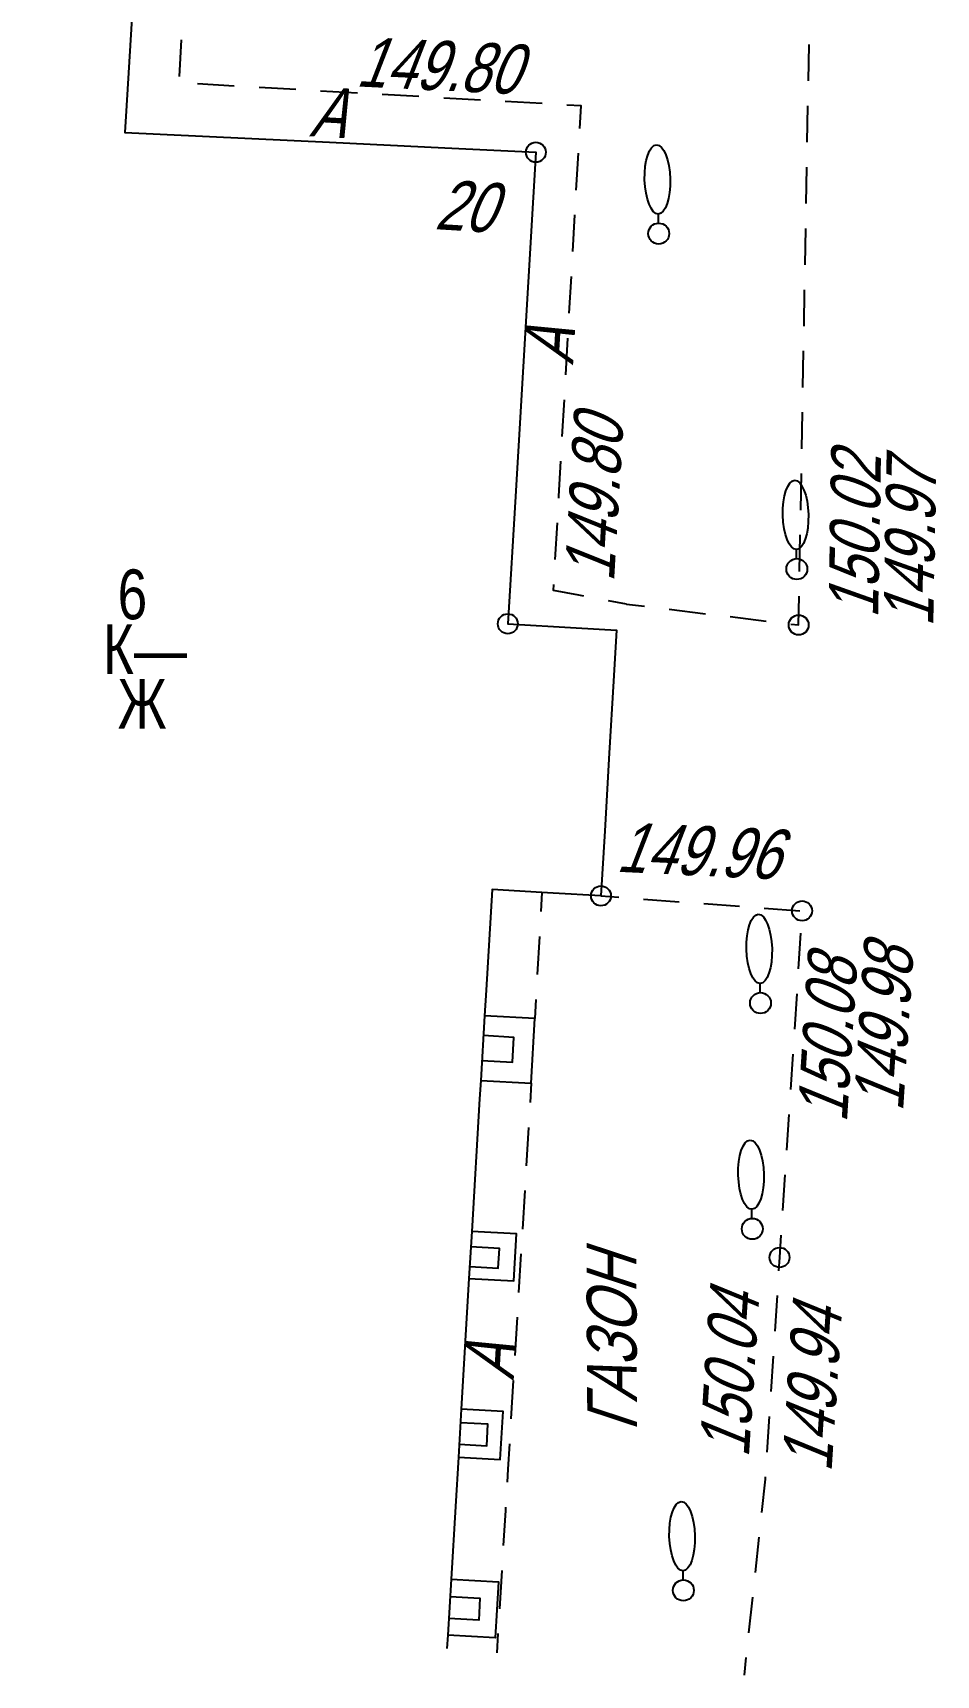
# Model space of a CAD drawing. Header units: metres. Extents: x 4400 to 4556, y 11262 to 11402.
# Drawn here: x 4400.52 to 4418.68, y 11273.51 to 11306.5 of the extents above; entities that cross this region are included whole.
import ezdxf
from ezdxf.enums import TextEntityAlignment as Align

# ---------------------------------------------------------------- set-up
doc = ezdxf.new("R2010")
doc.units = ezdxf.units.M
doc.header["$MEASUREMENT"] = 0
for name, color, linetype, lineweight in [('Внутреннее заполнение', 7, 'Continuous', 25), ('Горизонтали', 7, 'Continuous', 25), ('Граница улицы', 7, 'Continuous', 25), ('Здания', 7, 'Continuous', 25), ('Леса и газоны', 7, 'Continuous', 25), ('Номер дома', 7, 'Continuous', 25), ('Отдельно стоящее дерево', 7, 'Continuous', 25), ('Части зданий', 7, 'Continuous', 25)]:
    doc.layers.add(name, color=color, linetype=linetype, lineweight=lineweight)
doc.styles.add('Style-RUSSIAN_1251', font='RUSSIAN_1251.shx')
doc.styles.add('Style-RUSSIAN_1251 I 0.32289', font='RUSSIAN_1251.shx', dxfattribs={"oblique": 18.5})

# ---------------------------------------------------------------- blocks, each defined once
blk = doc.blocks.new('PIKET_24')
at = {"layer": 'Горизонтали', "color": 7, "linetype": 'Continuous', "lineweight": 25}
blk.add_arc((0, 0), 0.2, 0, 360, dxfattribs=at)
blk = doc.blocks.new('PIKET_37')
at = {"layer": 'Горизонтали', "color": 7, "linetype": 'Continuous', "lineweight": 25}
blk.add_arc((0, 0), 0.2, 0, 360, dxfattribs=at)
blk = doc.blocks.new('PIKET_204')
at = {"layer": 'Горизонтали', "color": 7, "linetype": 'Continuous', "lineweight": 25}
blk.add_arc((0, 0), 0.2, 0, 360, dxfattribs=at)
blk = doc.blocks.new('PIKET_208')
at = {"layer": 'Горизонтали', "color": 7, "linetype": 'Continuous', "lineweight": 25}
blk.add_arc((0, 0), 0.2, 0, 360, dxfattribs=at)
blk = doc.blocks.new('PIKET_210')
at = {"layer": 'Горизонтали', "color": 7, "linetype": 'Continuous', "lineweight": 25}
blk.add_arc((0, 0), 0.2, 0, 360, dxfattribs=at)
blk = doc.blocks.new('PIKET_211')
at = {"layer": 'Горизонтали', "color": 7, "linetype": 'Continuous', "lineweight": 25}
blk.add_arc((0, 0), 0.2, 0, 360, dxfattribs=at)
blk = doc.blocks.new('msdElementTypeLineString_61')
at = {"layer": 'Части зданий', "color": 7, "linetype": 'Continuous', "lineweight": 25}
for p, q in [((0.137, 2.537), (0.117, 2.153)), ((0.09, 1.653), (0.048, 0.884)), ((0.021, 0.385), (0.001, 0.001))]:
    blk.add_line(p, q, dxfattribs=at)
blk = doc.blocks.new('DEREVO_64')
at = {"layer": 'Отдельно стоящее дерево', "color": 7, "linetype": 'Continuous', "lineweight": 25, "flags": 128}
blk.add_lwpolyline([(-0.007, 0.21), (-0.007, 0.393)], dxfattribs=at)
at = {"layer": 'Отдельно стоящее дерево', "color": 7, "linetype": 'Continuous', "lineweight": 25}
blk.add_arc((0, 0), 0.21, 0, 359.99999, dxfattribs=at)
blk.add_ellipse((-0.0255, 1.088), major_axis=(-0.0185, 0.695), ratio=0.3698286, dxfattribs=at)
blk = doc.blocks.new('DEREVO_69')
at = {"layer": 'Отдельно стоящее дерево', "color": 7, "linetype": 'Continuous', "lineweight": 25, "flags": 128}
blk.add_lwpolyline([(-0.007, 0.21), (-0.007, 0.393)], dxfattribs=at)
at = {"layer": 'Отдельно стоящее дерево', "color": 7, "linetype": 'Continuous', "lineweight": 25}
blk.add_arc((0, 0), 0.21, 0, 359.99999, dxfattribs=at)
blk.add_ellipse((-0.0255, 1.088), major_axis=(-0.0185, 0.695), ratio=0.3698286, dxfattribs=at)
blk = doc.blocks.new('DEREVO_70')
at = {"layer": 'Отдельно стоящее дерево', "color": 7, "linetype": 'Continuous', "lineweight": 25, "flags": 128}
blk.add_lwpolyline([(-0.007, 0.21), (-0.007, 0.393)], dxfattribs=at)
at = {"layer": 'Отдельно стоящее дерево', "color": 7, "linetype": 'Continuous', "lineweight": 25}
blk.add_arc((0, 0), 0.21, 0, 359.99999, dxfattribs=at)
blk.add_ellipse((-0.0255, 1.088), major_axis=(-0.0185, 0.695), ratio=0.3698286, dxfattribs=at)
blk = doc.blocks.new('DEREVO_85')
at = {"layer": 'Отдельно стоящее дерево', "color": 7, "linetype": 'Continuous', "lineweight": 25, "flags": 128}
blk.add_lwpolyline([(-0.007, 0.21), (-0.007, 0.393)], dxfattribs=at)
at = {"layer": 'Отдельно стоящее дерево', "color": 7, "linetype": 'Continuous', "lineweight": 25}
blk.add_arc((0, 0), 0.21, 0, 359.99999, dxfattribs=at)
blk.add_ellipse((-0.0255, 1.088), major_axis=(-0.0185, 0.695), ratio=0.3698286, dxfattribs=at)
blk = doc.blocks.new('DEREVO_90')
at = {"layer": 'Отдельно стоящее дерево', "color": 7, "linetype": 'Continuous', "lineweight": 25, "flags": 128}
blk.add_lwpolyline([(-0.007, 0.21), (-0.007, 0.393)], dxfattribs=at)
at = {"layer": 'Отдельно стоящее дерево', "color": 7, "linetype": 'Continuous', "lineweight": 25}
blk.add_arc((0, 0), 0.21, 0, 359.99999, dxfattribs=at)
blk.add_ellipse((-0.0255, 1.088), major_axis=(-0.0185, 0.695), ratio=0.3698286, dxfattribs=at)
blk = doc.blocks.new('msdElementTypeLineString_68')
at = {"layer": 'Части зданий', "color": 7, "linetype": 'Continuous', "lineweight": 25}
for p, q in [((0.695, 11.443), (0.671, 11.057)), ((0.641, 10.558), (0.594, 9.786)), ((0.564, 9.287), (0.517, 8.514)), ((0.487, 8.015), (0.44, 7.243)), ((0.41, 6.744), (0.363, 5.972)), ((0.333, 5.473), (0.286, 4.7)), ((0.101, 1.658), (0.054, 0.886)), ((0.024, 0.387), (0.001, 0.001))]:
    blk.add_line(p, q, dxfattribs=at)
at = {"layer": 'Части зданий', "color": 7, "linetype": 'Continuous', "lineweight": 25, "flags": 128}
for points in [[(0.255, 4.201), (0.224, 3.691), (0.209, 3.429)], [(0.178, 2.93), (0.174, 2.863), (0.131, 2.158)]]:
    blk.add_lwpolyline(points, dxfattribs=at)
blk = doc.blocks.new('msdElementTypeLineString_69')
at = {"layer": 'Граница улицы', "color": 7, "linetype": 'Continuous', "lineweight": 25}
for p, q in [((0.001, 15.656), (0.358, 15.629)), ((0.856, 15.592), (1.57, 15.539)), ((2.069, 15.502), (2.783, 15.449)), ((3.282, 15.411), (3.996, 15.358)), ((4.015, 14.904), (3.968, 14.19)), ((3.936, 13.691), (3.889, 12.976)), ((3.857, 12.477), (3.81, 11.763)), ((3.778, 11.264), (3.731, 10.55)), ((3.699, 10.051), (3.652, 9.336)), ((3.541, 7.624), (3.495, 6.909)), ((3.462, 6.41), (3.416, 5.696)), ((3.383, 5.197), (3.337, 4.482)), ((3.176, 2.774), (3.099, 2.062)), ((3.046, 1.565), (2.969, 0.853)), ((2.915, 0.356), (2.877, 0))]:
    blk.add_line(p, q, dxfattribs=at)
at = {"layer": 'Граница улицы', "color": 7, "linetype": 'Continuous', "lineweight": 25, "flags": 128}
for points in [[(3.62, 8.837), (3.591, 8.392), (3.573, 8.123)], [(3.304, 3.983), (3.301, 3.94), (3.229, 3.271)]]:
    blk.add_lwpolyline(points, dxfattribs=at)
blk = doc.blocks.new('msdElementTypeLineString_71')
at = {"layer": 'Граница улицы', "color": 7, "linetype": 'Continuous', "lineweight": 25}
for p, q in [((0.366, 25.608), (0.001, 25.632)), ((1.596, 25.528), (0.865, 25.576)), ((2.825, 25.449), (2.095, 25.496)), ((4.055, 25.369), (3.324, 25.417)), ((5.284, 25.29), (4.554, 25.337)), ((7.744, 25.137), (7.013, 25.182)), ((8.974, 25.061), (8.243, 25.106)), ((10.204, 24.985), (9.473, 25.03)), ((11.434, 24.909), (10.703, 24.954)), ((12.663, 24.834), (11.933, 24.879)), ((13.893, 24.758), (13.162, 24.803)), ((15.484, 22.019), (15.47, 22.751)), ((15.507, 20.787), (15.493, 21.519)), ((15.53, 19.555), (15.516, 20.287)), ((15.553, 18.323), (15.539, 19.055)), ((15.575, 17.091), (15.562, 17.823)), ((15.57, 15.859), (15.583, 16.592)), ((15.548, 14.627), (15.561, 15.36)), ((15.526, 13.395), (15.539, 14.128)), ((15.504, 12.164), (15.517, 12.896)), ((15.482, 10.932), (15.495, 11.664)), ((15.459, 9.7), (15.473, 10.432)), ((15.437, 8.468), (15.45, 9.2)), ((15.415, 7.236), (15.428, 7.968)), ((15.393, 6.004), (15.406, 6.736)), ((15.371, 4.772), (15.384, 5.504)), ((15.349, 3.54), (15.362, 4.272)), ((15.326, 2.308), (15.34, 3.04)), ((15.304, 1.076), (15.317, 1.808)), ((11.824, 0.419), (12.187, 0.375)), ((12.683, 0.315), (13.41, 0.227)), ((13.907, 0.167), (14.633, 0.079))]:
    blk.add_line(p, q, dxfattribs=at)
at = {"layer": 'Граница улицы', "color": 7, "linetype": 'Continuous', "lineweight": 25, "flags": 128}
for points in [[(6.514, 25.212), (5.846, 25.253), (5.783, 25.257)], [(14.925, 24.293), (14.912, 24.31), (14.575, 24.716), (14.392, 24.727)], [(15.461, 23.251), (15.453, 23.656), (15.244, 23.908)], [(15.13, 0.019), (15.285, 0), (15.295, 0.576)]]:
    blk.add_lwpolyline(points, dxfattribs=at)
blk = doc.blocks.new('msdElementTypeLineString_88')
at = {"layer": 'Части зданий', "color": 7, "linetype": 'Continuous', "lineweight": 25}
for p, q in [((0.37, 23.573), (0, 23.594)), ((1.607, 23.503), (0.869, 23.545)), ((2.845, 23.432), (2.107, 23.474)), ((3.582, 21.74), (3.624, 22.479)), ((3.512, 20.502), (3.553, 21.241)), ((3.441, 19.265), (3.483, 20.003)), ((3.371, 18.027), (3.413, 18.766)), ((3.3, 16.789), (3.342, 17.528)), ((3.23, 15.552), (3.272, 16.29)), ((3.16, 14.314), (3.202, 15.052)), ((3.089, 13.076), (3.131, 13.815)), ((3.019, 11.838), (3.061, 12.577)), ((2.949, 10.601), (2.991, 11.339)), ((4.048, 10.407), (3.31, 10.449)), ((5.286, 10.336), (4.547, 10.378)), ((6.524, 10.266), (5.785, 10.308)), ((7.761, 10.196), (7.023, 10.238)), ((8.999, 10.125), (8.26, 10.167)), ((10.237, 10.055), (9.498, 10.097)), ((10.925, 8.319), (10.967, 9.058)), ((10.855, 7.082), (10.897, 7.82)), ((10.784, 5.844), (10.826, 6.582)), ((10.714, 4.606), (10.756, 5.345)), ((10.644, 3.368), (10.686, 4.107)), ((10.503, 0.893), (10.545, 1.632)), ((11.934, 0), (11.57, 0.069))]:
    blk.add_line(p, q, dxfattribs=at)
at = {"layer": 'Части зданий', "color": 7, "linetype": 'Continuous', "lineweight": 25, "flags": 128}
for points in [[(3.652, 22.978), (3.675, 23.385), (3.344, 23.404)], [(10.995, 9.557), (11.021, 10.01), (10.736, 10.027)], [(10.573, 2.131), (10.575, 2.166), (10.615, 2.869)], [(11.079, 0.161), (10.979, 0.18), (10.468, 0.276), (10.475, 0.394)]]:
    blk.add_lwpolyline(points, dxfattribs=at)
blk = doc.blocks.new('msdElementTypeTextNode_8')
at = {"layer": 'Здания', "color": 7, "linetype": 'Continuous', "lineweight": 25, "style": 'Style-RUSSIAN_1251', "width": 0.799996}
for s, p in [(' 6', (0, 1.100001)), ('К—', (0, 0.000001)), (' Ж', (0, -1.100999))]:
    blk.add_text(s, height=1.000002, dxfattribs=at).set_placement(p, align=Align.MIDDLE_LEFT)

msp = doc.modelspace()

# ---------------------------------------------------------------- linework, layer by layer
at = {"layer": 'Внутреннее заполнение', "color": 7, "linetype": 'Continuous', "lineweight": 25, "flags": 128}
for points in [[(4409.546, 11285.852), (4410.161, 11285.817), (4410.189, 11286.318), (4409.576, 11286.353)], [(4409.3, 11281.712), (4409.876, 11281.68), (4409.899, 11282.079), (4409.324, 11282.112)], [(4409.088, 11278.144), (4409.642, 11278.113), (4409.667, 11278.546), (4409.114, 11278.577)], [(4408.906, 11275.085), (4409.507, 11275.051), (4409.482, 11274.608), (4408.88, 11274.643)]]:
    msp.add_lwpolyline(points, dxfattribs=at)
at = {"layer": 'Здания', "color": 7, "linetype": 'Continuous', "lineweight": 25, "flags": 128}
msp.add_lwpolyline([(4402.942, 11313.918), (4402.403, 11305.041), (4402.37, 11304.499), (4406.483, 11304.3), (4408.799, 11304.188), (4410.63, 11304.099), (4410.219, 11297.183), (4410.067, 11294.627), (4411.44, 11294.545), (4412.251, 11294.497), (4412.191, 11293.475), (4412.106, 11292.026), (4412.015, 11290.469), (4411.939, 11289.161), (4410.981, 11289.217), (4410.748, 11289.231), (4409.75, 11289.291), (4409.63, 11287.264), (4409.599, 11286.752), (4409.522, 11285.453), (4409.5, 11285.085), (4409.342, 11282.42), (4409.286, 11281.477), (4409.13, 11278.851), (4409.073, 11277.887), (4409.014, 11276.893), (4408.927, 11275.436), (4408.86, 11274.31), (4408.844, 11274.043)], dxfattribs=at)
at = {"layer": 'Части зданий', "color": 7, "linetype": 'Continuous', "lineweight": 25, "flags": 128}
for points in [[(4409.522, 11285.453), (4410.538, 11285.395), (4410.612, 11286.695), (4409.599, 11286.752)], [(4409.286, 11281.477), (4410.187, 11281.426), (4410.241, 11282.369), (4409.342, 11282.42)], [(4409.073, 11277.887), (4409.915, 11277.84), (4409.97, 11278.804), (4409.13, 11278.851)], [(4408.927, 11275.436), (4409.877, 11275.382), (4409.813, 11274.256), (4408.86, 11274.31)]]:
    msp.add_lwpolyline(points, dxfattribs=at)

# ---------------------------------------------------------------- block references
at = {"layer": 'Горизонтали', "color": 7, "linetype": 'Continuous', "lineweight": 25}
for name, p in [('PIKET_210', (4410.63, 11304.099)), ('PIKET_211', (4410.067, 11294.627)), ('PIKET_37', (4415.913, 11294.603)), ('PIKET_24', (4411.939, 11289.161)), ('PIKET_204', (4415.982, 11288.86)), ('PIKET_208', (4415.529, 11281.897))]:
    msp.add_blockref(name, p, dxfattribs=at)
at = {"layer": 'Граница улицы', "color": 7, "linetype": 'Continuous', "lineweight": 25}
for name, p in [('msdElementTypeLineString_71', (4400.628, 11294.603)), ('msdElementTypeLineString_69', (4411.938, 11273.505))]:
    msp.add_blockref(name, p, dxfattribs=at)
at = {"layer": 'Здания', "color": 7, "linetype": 'Continuous', "lineweight": 25}
msp.add_blockref('msdElementTypeTextNode_8', (4401.926, 11294.118), dxfattribs=at)
at = {"layer": 'Отдельно стоящее дерево', "color": 7, "linetype": 'Continuous', "lineweight": 25}
for name, p in [('DEREVO_90', (4413.1, 11302.466)), ('DEREVO_85', (4415.877, 11295.726)), ('DEREVO_70', (4415.146, 11287.007)), ('DEREVO_69', (4414.981, 11282.471)), ('DEREVO_64', (4413.596, 11275.209))]:
    msp.add_blockref(name, p, dxfattribs=at)
at = {"layer": 'Части зданий', "color": 7, "linetype": 'Continuous', "lineweight": 25}
for name, p in [('msdElementTypeLineString_88', (4400.518, 11295.022)), ('msdElementTypeLineString_61', (4410.611, 11286.694)), ('msdElementTypeLineString_68', (4409.843, 11273.952))]:
    msp.add_blockref(name, p, dxfattribs=at)

# ---------------------------------------------------------------- texts
at = {"layer": 'Горизонтали', "color": 7, "linetype": 'Continuous', "lineweight": 25, "style": 'Style-RUSSIAN_1251 I 0.32289', "oblique": 18.5, "width": 0.799996}
for s, rotation, p in [('149.80', 357.224, (4407.003, 11305.423)), ('149.80', 86.6519, (4412.201, 11295.453)), ('150.02', 88.9701, (4417.51, 11294.733)), ('149.96', 357.3019, (4412.235, 11289.646)), ('150.08', 86.2777, (4416.882, 11284.591)), ('150.04', 86.2777, (4414.911, 11277.861))]:
    msp.add_text(s, height=1, rotation=rotation, dxfattribs=at).set_placement(p)
for s, rotation, p in [('149.97', 88.9701, (4417.619, 11294.577)), ('149.98', 86.2777, (4417.013, 11284.878)), ('149.94', 86.2777, (4415.575, 11277.633))]:
    msp.add_text(s, height=1, rotation=rotation, dxfattribs=at).set_placement(p, align=Align.TOP_LEFT)
at = {"layer": 'Леса и газоны', "color": 7, "linetype": 'Continuous', "lineweight": 25, "style": 'Style-RUSSIAN_1251 I 0.32289', "oblique": 18.5, "width": 0.799996}
msp.add_text('ГАЗОН', height=1, rotation=90.2454, dxfattribs=at).set_placement((4412.665, 11278.405))
at = {"layer": 'Номер дома', "color": 7, "linetype": 'Continuous', "lineweight": 25, "style": 'Style-RUSSIAN_1251 I 0.32289', "oblique": 18.5, "width": 0.799996}
msp.add_text('20', height=1, rotation=356.4693, dxfattribs=at).set_placement((4408.58, 11302.556))
at = {"layer": 'Части зданий', "color": 7, "linetype": 'Continuous', "lineweight": 25, "style": 'Style-RUSSIAN_1251 I 0.32289', "oblique": 18.5, "width": 0.799996}
for rotation, p in [(356.7473, (4406.071, 11304.423)), (86.7473, (4411.378, 11299.817)), (86.7473, (4410.184, 11279.413))]:
    msp.add_text('А', height=1, rotation=rotation, dxfattribs=at).set_placement(p)

doc.saveas('drawing.dxf')
